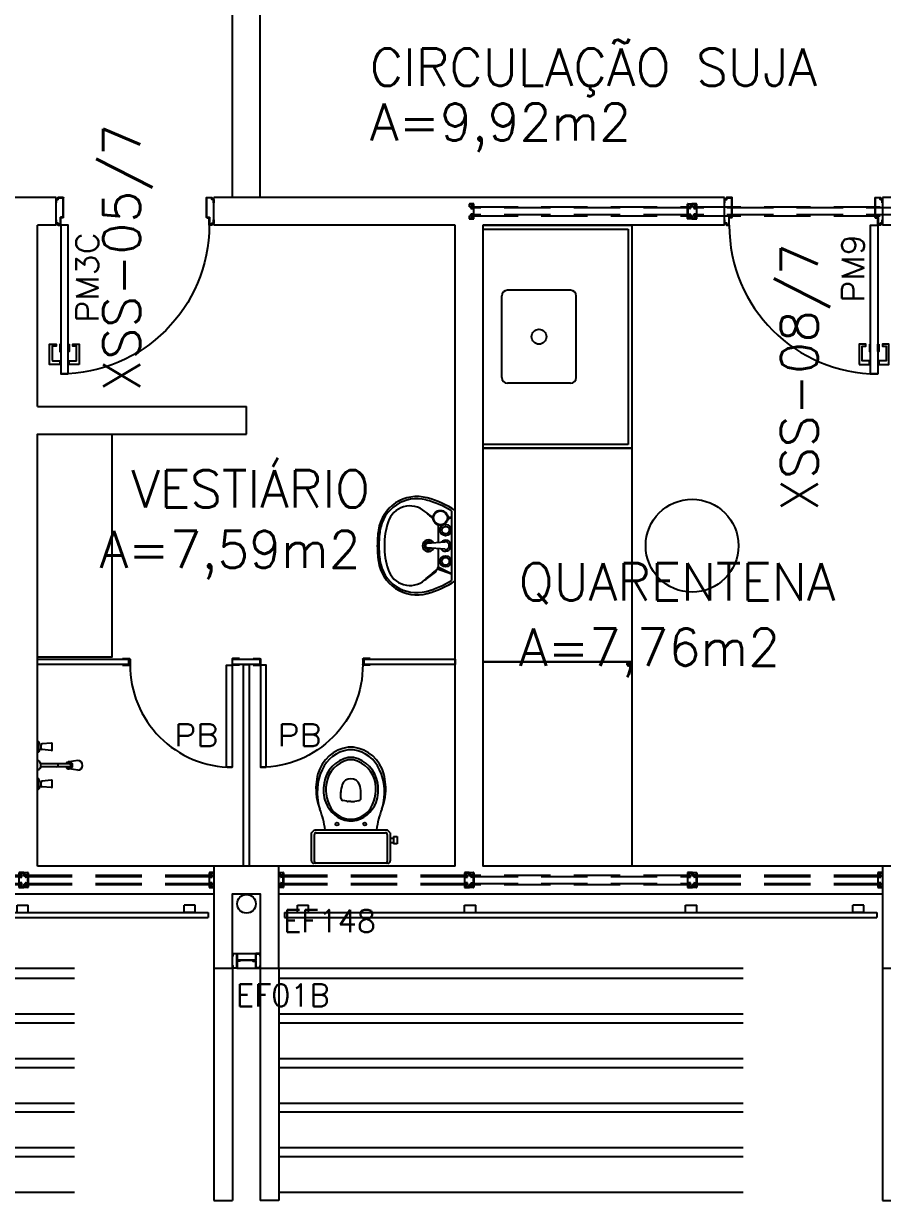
# Model space of a CAD drawing. Header units: millimetres. Extents: x 2046 to 2564, y 885 to 1120.
# Drawn here: x 2186.09 to 2190.71, y 920.45 to 926.79 of the extents above; entities that cross this region are included whole.
import ezdxf

# ---------------------------------------------------------------- set-up
doc = ezdxf.new("R2010")
doc.units = ezdxf.units.MM
doc.header["$LTSCALE"] = 10
doc.linetypes.add('HIDDEN', pattern=[0.375, 0.25, -0.125])
for name, color, linetype in [('AR-ALV', 2, 'Continuous'), ('AR-BANCADAS', 1, 'Continuous'), ('AR-BRISEPROJ', 1, 'HIDDEN'), ('AR-DIVISÓRIAS', 2, 'Continuous'), ('AR-ESQ', 1, 'Continuous'), ('AR-ESQ-C', 1, 'Continuous'), ('AR-ESTC', 3, 'Continuous'), ('AR-LOUÇAS', 1, 'Continuous'), ('AR-PERGOLAPROJ', 1, 'HIDDEN'), ('AR-PORTA', 1, 'Continuous'), ('AR-PROJ', 1, 'HIDDEN'), ('BC- VISTA', 1, 'Continuous'), ('BC-CUBA', 1, 'Continuous'), ('BGR- VISTA', 12, 'Continuous'), ('BR-MONTANTE', 242, 'Continuous'), ('BR-PAINEL', 1, 'Continuous'), ('coz1', 1, 'Continuous'), ('DT-ESQ-CHAPA DOBRADA-C', 1, 'Continuous'), ('DT-ESQ-MARCO-V', 1, 'Continuous'), ('DT-ESQ-PERFIL U-C', 2, 'Continuous'), ('DT-ESQ-PROJ', 1, 'HIDDEN'), ('DT-TXTESQ', 2, 'Continuous'), ('DT-TXTMOD', 1, 'Continuous'), ('DV- VISTA', 2, 'Continuous'), ('DV-TEXTO', 2, 'Continuous'), ('ENDEREÇO', 2, 'Continuous'), ('maçaneta', 1, 'Continuous'), ('mov', 1, 'Continuous'), ('PG-PROJ', 1, 'HIDDEN'), ('PM-PERFIL U-C', 2, 'Continuous'), ('PM-TXT', 2, 'Continuous'), ('pm1', 2, 'Continuous'), ('pm2', 1, 'Continuous'), ('WC1', 1, 'Continuous'), ('WC2', 1, 'Continuous'), ('WC3', 1, 'Continuous'), ('Área', 2, 'Continuous')]:
    doc.layers.add(name, color=color, linetype=linetype)
doc.styles.add('S10', font='simplex.shx', dxfattribs={"height": 0.1})
doc.styles.add('S12', font='simplex.shx', dxfattribs={"width": 1.1, "height": 0.12})
doc.styles.add('UNB-100', font='simplex.shx', dxfattribs={"height": 0.2})
doc.styles.add('UNB1-100', font='simplex.shx', dxfattribs={"height": 0.2})

# ---------------------------------------------------------------- blocks, each defined once
blk = doc.blocks.new('BACI-02P')
at = {"layer": 'WC1'}
for p, q in [((0.015, -0.1999), (0.015, 0.1999)), ((0.0276, 0.2125), (0.1797, 0.2125)), ((0.1797, 0.2125), (0.1959, 0.1963)), ((0.1959, 0.1963), (0.1959, -0.1963)), ((0.64, -0.0139), (0.64, 0.0139)), ((0.1797, -0.2125), (0.0276, -0.2125)), ((0.1797, -0.2125), (0.1959, -0.1963))]:
    blk.add_line(p, q, dxfattribs=at)
for centre, radius, start, end in [((0.0276, 0.1999), 0.0126, 90, 180), ((0.1312, 0.6177), 0.4837, 277.68055, 291.29786), ((0.4176, -0.1176), 0.3054, 85.92121, 111.30754), ((0.3963, -0.2524), 0.4415, 76.89645, 84.40787), ((0.4446, -0.0126), 0.1972, 7.73678, 74.79162), ((0.4446, 0.0126), 0.1972, 285.20838, 352.26322), ((0.1312, -0.6177), 0.4837, 68.70214, 82.31945), ((0.4176, 0.1176), 0.3054, 248.69246, 274.07879), ((0.3963, 0.2524), 0.4415, 275.59213, 283.10355), ((0.0276, -0.1999), 0.0126, 180, 270)]:
    blk.add_arc(centre, radius, start, end, dxfattribs=at)
at = {"layer": 'WC2'}
for p, q in [((0.2432, 0.0115), (0.2432, -0.0115)), ((0.5851, -0.0139), (0.5851, 0.0139))]:
    blk.add_line(p, q, dxfattribs=at)
for centre, radius, start, end in [((0.3995, -0.012), 0.1581, 111.08786, 171.43251), ((0.4113, -0.0526), 0.2002, 79.61968, 110.06193), ((0.4205, -0.0219), 0.1685, 12.28248, 80.81193), ((0.3995, 0.012), 0.1581, 188.56749, 248.91214), ((0.4205, 0.0219), 0.1685, 279.18807, 347.71752), ((0.4113, 0.0526), 0.2002, 249.93807, 280.38031)]:
    blk.add_arc(centre, radius, start, end, dxfattribs=at)
at = {"layer": 'WC3'}
for p, q in [((0.0225, 0.1963), (0.1696, 0.1963)), ((0.1797, 0.1862), (0.1797, -0.1862)), ((0.2523, 0.0115), (0.2523, -0.0115)), ((0.3487, 0), (0.3487, 0.0179)), ((0.3487, 0), (0.3487, -0.0179)), ((0.349, 0.0216), (0.3532, 0.0433)), ((0.3655, 0.0535), (0.4003, 0.0535)), ((0.5722, -0.0139), (0.5722, 0.0139)), ((0.6258, -0.0139), (0.6258, 0.0139)), ((0.349, -0.0216), (0.3532, -0.0433)), ((0.3655, -0.0535), (0.4003, -0.0535)), ((0.1696, -0.1963), (0.0225, -0.1963)), ((0.1193, -0.249), (0.1193, -0.2291)), ((0.1596, -0.2291), (0.1193, -0.2291)), ((0.1596, -0.249), (0.1193, -0.249)), ((0.1276, -0.2125), (0.1276, -0.2291)), ((0.1509, -0.2125), (0.1509, -0.2291)), ((0.1596, -0.2291), (0.1596, -0.249))]:
    blk.add_line(p, q, dxfattribs=at)
for centre in [(0.2264, 0.075), (0.2264, -0.075)]:
    blk.add_circle(centre, 0.00813, dxfattribs=at)
for centre, radius, start, end in [((0.0225, 0.1888), 0.00753, 90, 180), ((0.1696, 0.1862), 0.01, 0, 90), ((0.4113, -0.0526), 0.1877, 79.61968, 127.38986), ((0.3956, -0.1199), 0.3011, 65.92177, 105.32351), ((0.4205, -0.0219), 0.1559, 13.28861, 80.81193), ((0.4446, -0.0126), 0.1831, 8.33481, 66.22732), ((0.3995, -0.012), 0.1491, 133.26567, 170.90883), ((0.3687, 0.0179), 0.0201, 169.20938, 180), ((0.3687, 0.0179), 0.0201, 169.20938, 180), ((0.3655, 0.041), 0.0126, 90, 169.20938), ((0.3985, -0.0611), 0.1146, 69.06318, 90.87906), ((0.4253, 0.0035), 0.0448, 355.54817, 71.54049), ((0.4253, -0.0035), 0.0448, 288.45951, 4.45183), ((0.3995, 0.012), 0.1491, 189.09117, 226.73433), ((0.3687, -0.0179), 0.0201, 180, 190.79062), ((0.3687, -0.0179), 0.0201, 180, 190.79062), ((0.3655, -0.041), 0.0126, 190.79062, 270), ((0.3985, 0.0611), 0.1146, 269.12095, 290.93682), ((0.4205, 0.0219), 0.1559, 279.18807, 346.71139), ((0.4446, 0.0126), 0.1831, 293.77269, 351.66519), ((0.4113, 0.0526), 0.1877, 232.61014, 280.38031), ((0.0225, -0.1888), 0.00753, 180, 270), ((0.1696, -0.1862), 0.01, 270, 0), ((0.3956, 0.1199), 0.3011, 254.67649, 294.07823)]:
    blk.add_arc(centre, radius, start, end, dxfattribs=at)
blk = doc.blocks.new('BCP08')
at = {"layer": 'BC- VISTA'}
blk.add_lwpolyline([(0.8, 0), (0.8, -1.1), (0, -1.1), (0, 0)], close=True, dxfattribs=at)
blk = doc.blocks.new('CHVR-01P')
at = {"layer": 'WC1'}
for p, q in [((-0.0015, 0.129), (-0.0052, 0.1279)), ((-0.08, 0.114), (-0.08, 0.086)), ((-0.074, 0.12), (-0.0254, 0.1155)), ((-0.074, 0.08), (-0.0254, 0.0845)), ((-0.02, 0.1096), (-0.0176, 0.1096)), ((-0.02, 0.0904), (-0.0176, 0.0904)), ((-0.0139, 0.1119), (-0.0077, 0.1257)), ((-0.0139, 0.0881), (-0.0077, 0.0743)), ((-0.0015, 0.071), (-0.0052, 0.0721)), ((-0.2165, 0.0264), (-0.1704, 0.0189)), ((-0.1704, 0.0088), (-0.1537, 0.0088)), ((-0.1537, 0.0088), (-0.0176, 0.0088)), ((-0.0176, 0.0088), (-0.0133, 0.0174)), ((-0.0131, 0.0178), (-0.0132, 0.0176)), ((-0.0126, 0.0182), (-0.0088, 0.0206)), ((-0.0088, 0.0222), (-0.0088, 0.0206)), ((-0.0068, 0.0242), (0, 0.0242)), ((-0.2165, -0.0264), (-0.1704, -0.0189)), ((-0.1704, -0.0088), (-0.1537, -0.0088)), ((-0.1537, -0.0088), (-0.0176, -0.0088)), ((-0.0176, -0.0088), (-0.0133, -0.0174)), ((-0.0131, -0.0178), (-0.0132, -0.0176)), ((-0.0126, -0.0182), (-0.0088, -0.0206)), ((-0.0088, -0.0206), (-0.0088, -0.0222)), ((-0.0068, -0.0242), (0, -0.0242)), ((-0.08, -0.086), (-0.08, -0.114)), ((-0.074, -0.08), (-0.0254, -0.0845)), ((-0.074, -0.12), (-0.0254, -0.1155)), ((-0.02, -0.0904), (-0.0176, -0.0904)), ((-0.02, -0.1096), (-0.0176, -0.1096)), ((-0.0139, -0.0881), (-0.0077, -0.0743)), ((-0.0139, -0.1119), (-0.0077, -0.1257)), ((-0.0015, -0.071), (-0.0052, -0.0721)), ((-0.0015, -0.129), (-0.0052, -0.1279))]:
    blk.add_line(p, q, dxfattribs=at)
for centre, radius, start, end in [((-0.004, 0.1241), 0.004, 107.53034, 155.61273), ((-0.001, 0.1282), 0.001, 0, 122.00538), ((-0.074, 0.114), 0.006, 90, 180), ((-0.074, 0.086), 0.006, 180, 270), ((-0.026, 0.1096), 0.006, 0, 84.40066), ((-0.026, 0.0904), 0.006, 275.59934, 0), ((-0.0176, 0.1136), 0.004, 270, 335.61273), ((-0.0176, 0.0864), 0.004, 24.38727, 90), ((-0.004, 0.0759), 0.004, 204.38727, 252.46966), ((-0.001, 0.0718), 0.001, 237.99462, 0), ((0, 0.07), 0.000002, 180, 270), ((-0.2165, 0), 0.0264, 90, 270), ((-0.1704, 0), 0.0189, 90, 270), ((-0.1704, 0), 0.0088, 90, 270), ((-0.1704, 0), 0.0189, 27.71775, 90), ((-0.0115, 0.0165), 0.002, 122.78059, 153.43495), ((-0.0068, 0.0222), 0.002, 90, 180), ((-0.1704, 0), 0.0189, 270, 332.28225), ((-0.0115, -0.0165), 0.002, 206.56505, 237.21941), ((-0.0068, -0.0222), 0.002, 180, 270), ((-0.074, -0.086), 0.006, 90, 180), ((-0.074, -0.114), 0.006, 180, 270), ((-0.026, -0.0904), 0.006, 0, 84.40066), ((-0.026, -0.1096), 0.006, 275.59934, 0), ((-0.0176, -0.0864), 0.004, 270, 335.61273), ((-0.0176, -0.1136), 0.004, 24.38727, 90), ((-0.004, -0.0759), 0.004, 107.53034, 155.61273), ((-0.004, -0.1241), 0.004, 204.38727, 252.46966), ((-0.001, -0.0718), 0.001, 0, 122.00538), ((-0.001, -0.1282), 0.001, 237.99462, 0), ((0, -0.13), 0.000002, 180, 270)]:
    blk.add_arc(centre, radius, start, end, dxfattribs=at)
at = {"layer": 'WC2'}
for p, q in [((-0.02, 0.1096), (-0.02, 0.0904)), ((-0.0077, 0.1257), (-0.0077, 0.0743)), ((-0.0176, 0.0088), (-0.0176, -0.0088)), ((-0.02, -0.0904), (-0.02, -0.1096)), ((-0.0077, -0.0743), (-0.0077, -0.1257))]:
    blk.add_line(p, q, dxfattribs=at)
for centre, radius, start, end in [((-0.1704, 0), 0.0132, 41.81031, 318.18969), ((-0.1031, 0), 0.0088, 90, 270)]:
    blk.add_arc(centre, radius, start, end, dxfattribs=at)
blk = doc.blocks.new('LVTR-01P')
at = {"layer": 'WC1'}
for centre, radius, start, end in [((0.2424, -0.2861), 0.5176, 146.45009, 164.88853), ((-0.2424, -0.2861), 0.5176, 15.11147, 33.54991), ((-0.0544, -0.2059), 0.2102, 164.88853, 261.87462), ((0.0544, -0.2059), 0.2102, 278.12538, 15.11147), ((0, 0.175), 0.595, 261.87462, 270), ((0, 0.175), 0.595, 270, 278.12538)]:
    blk.add_arc(centre, radius, start, end, dxfattribs=at)
at = {"layer": 'WC2'}
for p, q in [((0.189, 0), (-0.189, 0)), ((-0.1869, -0.02), (0.1869, -0.02)), ((-0.0199, -0.0561), (-0.0119, -0.1511)), ((0.0195, -0.0561), (0.0115, -0.1511)), ((-0.112, -0.0924), (-0.0168, -0.0924)), ((0.0165, -0.0924), (0.1161, -0.0924))]:
    blk.add_line(p, q, dxfattribs=at)
for centre, radius in [((-0.15, -0.08), 0.04), ((-0.084, -0.0525), 0.02), ((0.084, -0.0525), 0.02)]:
    blk.add_circle(centre, radius, dxfattribs=at)
for centre, radius, start, end in [((-0.0002, -0.0527), 0.02, 350.37518, 189.62482), ((4.9199, -4.5336), 6.7189, 138.93408, 139.44029), ((0.1161, -0.105), 0.0126, 41.32768, 90), ((-4.9199, -4.5336), 6.7189, 40.55971, 41.32768), ((-0.0909, -0.2449), 0.1233, 139.44029, 252.413), ((-0.0002, -0.1501), 0.0118, 184.81241, 355.18759), ((0.0909, -0.2449), 0.1233, 287.587, 40.55971), ((0, 0.042), 0.4242, 252.413, 270), ((0, 0.042), 0.4242, 270, 287.587)]:
    blk.add_arc(centre, radius, start, end, dxfattribs=at)
at = {"layer": 'WC3'}
for p, q in [((-0.152, -0.02), (-0.152, -0.0401)), ((-0.148, -0.02), (-0.148, -0.0401)), ((-0.148, -0.0276), (-0.1415, -0.0409)), ((-0.148, -0.0335), (-0.1456, -0.0402)), ((0.1518, -0.02), (0.1161, -0.0924)), ((0.1528, -0.02), (0.1256, -0.0967))]:
    blk.add_line(p, q, dxfattribs=at)
for centre, radius in [((-0.15, -0.08), 0.037), ((-0.084, -0.0525), 0.03), ((0.084, -0.0525), 0.03)]:
    blk.add_circle(centre, radius, dxfattribs=at)
for centre, radius, start, end in [((0.2424, -0.2861), 0.505, 148.20722, 165.28172), ((0, -0.0525), 0.03, 308.80431, 231.19569), ((-0.2424, -0.2861), 0.505, 14.71828, 31.79278), ((5.2813, -4.0721), 6.7189, 143.96959, 144.44029), ((0, -0.1449), 0.0315, 117.94879, 62.76724), ((0.1319, -0.1152), 0.0137, 36.16525, 98.27106), ((-5.2813, -4.0721), 6.7189, 35.55971, 36.16525), ((-0.0531, -0.2084), 0.1995, 165.28172, 262.11494), ((0, -0.1449), 0.021, 130.92554, 50.29094), ((0.0531, -0.2084), 0.1995, 277.88506, 14.71828), ((0, 0.175), 0.5866, 262.11494, 270), ((0, 0.175), 0.5866, 270, 277.88506)]:
    blk.add_arc(centre, radius, start, end, dxfattribs=at)
blk = doc.blocks.new('CUBAbnc-01P')
at = {"layer": 'coz1'}
for p, q in [((-0.22, -0.1005), (0.22, -0.1005)), ((-0.25, -0.4705), (-0.25, -0.1305)), ((0.25, -0.4705), (0.25, -0.1305)), ((-0.22, -0.5005), (0.22, -0.5005))]:
    blk.add_line(p, q, dxfattribs=at)
blk.add_circle((0, -0.3005), 0.04, dxfattribs=at)
for centre, start, end in [((-0.22, -0.1305), 90, 180), ((0.22, -0.1305), 0, 90), ((-0.22, -0.4705), 180, 270), ((0.22, -0.4705), 270, 0)]:
    blk.add_arc(centre, 0.03, start, end, dxfattribs=at)
blk = doc.blocks.new('BCP01')
at = {"layer": 'BC- VISTA'}
for p, q in [((0, -0.02), (0.78, -0.02)), ((0.78, -0.02), (0.78, -1.18)), ((0.78, -1.18), (0, -1.18))]:
    blk.add_line(p, q, dxfattribs=at)
blk.add_lwpolyline([(0.8, 0), (0.8, -1.2), (0, -1.2), (0, 0)], close=True, dxfattribs=at)
at = {"layer": 'BC-CUBA', "rotation": 90}
blk.add_blockref('CUBAbnc-01P', (0, -0.6), dxfattribs=at)
blk = doc.blocks.new('BGR18')
at = {"layer": 'BGR- VISTA'}
blk.add_lwpolyline([(0, 0.875), (0, -0.325), (-0.4, -0.325), (-0.4, 0.875)], close=True, dxfattribs=at)
blk = doc.blocks.new('pb55-gr-01p')
at = {"layer": 'mov'}
blk.add_arc((0.0015, 0.0172), 0.55, 359.7335, 90, dxfattribs=at)
at = {"layer": 'pm1'}
blk.add_lwpolyline([(0.0315, 0.5673), (0.0315, 0.0172), (0.0015, 0.0172), (0.0015, 0.5673)], close=True, dxfattribs=at)
at = {"layer": 'pm2'}
for p, q in [((-0.0385, 0.0172), (-0.0008, 0.0172)), ((-0.0385, 0.0158), (-0.0385, 0.0172)), ((-0.0008, 0.0158), (-0.0385, 0.0158)), ((0, 0.015), (0, -0.015)), ((0.0015, -0.0152), (0.0015, 0.015)), ((0.5515, -0.0152), (0.5515, 0.015)), ((0.553, 0.015), (0.553, -0.015)), ((0.5915, 0.0172), (0.5537, 0.0172)), ((0.5537, 0.0158), (0.5915, 0.0158)), ((0.5915, 0.0158), (0.5915, 0.0172)), ((-0.001, -0.016), (-0.0385, -0.016)), ((-0.0385, -0.0175), (-0.0385, -0.016)), ((-0.0385, -0.0175), (-0.0008, -0.0175)), ((0.5915, -0.0175), (0.5537, -0.0175)), ((0.554, -0.016), (0.5915, -0.016)), ((0.5915, -0.0175), (0.5915, -0.016))]:
    blk.add_line(p, q, dxfattribs=at)
for centre, radius, start, end in [((-0.0008, 0.015), 0.00225, 0, 90), ((-0.0008, 0.015), 0.00075, 0, 90), ((0.5537, 0.015), 0.00225, 90, 180), ((0.5537, 0.015), 0.00075, 90, 180), ((-0.001, -0.015), 0.001, 270, 0), ((-0.0008, -0.0152), 0.00225, 270, 0), ((0.5537, -0.0152), 0.00225, 180, 270), ((0.554, -0.015), 0.001, 180, 270)]:
    blk.add_arc(centre, radius, start, end, dxfattribs=at)
at = {"layer": 'PM-TXT', "style": 'S12', "width": 1.1}
blk.add_attdef('PM', (0.0929, 0.3347), '', height=0.12, dxfattribs=at)
at = {"layer": 'PM-TXT', "style": 'S12', "width": 1.1, "flags": 1}
for tag, p in [('LARGURA', (0.0929, 0.1347)), ('GRANITO', (0.0929, -0.0653)), ('VISOR', (0.0929, -0.2653)), ('FERRAGEM', (0.0929, -0.4653))]:
    blk.add_attdef(tag, p, '', height=0.12, dxfattribs=at)
blk = doc.blocks.new('DV2')
at = {"layer": 'DV- VISTA'}
blk.add_lwpolyline([(0.03, 0), (0.03, -0.49), (0, -0.49), (0, 0)], close=True, dxfattribs=at)
at = {"layer": 'DV-TEXTO', "style": 'S12'}
for tag, p, flags in [('ACABAMENTO', (0.5766, -0.4766), 3), ('CANTONEIRA', (0.7766, -0.4766), 3), ('DIVISÓRIA', (0.1766, -0.4766), 2), ('TAMANHO', (0.3766, -0.4766), 3)]:
    blk.add_attdef(tag, p, '', height=0.12, rotation=90, dxfattribs=dict(at, flags=flags))
blk = doc.blocks.new('DV3')
at = {"layer": 'DV- VISTA'}
blk.add_lwpolyline([(0.03, 0), (0.03, -0.15), (0, -0.15), (0, 0)], close=True, dxfattribs=at)
at = {"layer": 'DV-TEXTO', "style": 'S12'}
for tag, p, flags in [('ACABAMENTO', (0.3798, -0.2006), 3), ('CANTONEIRA', (0.5798, -0.2006), 3), ('DIVISÓRIA', (-0.0202, -0.2006), 2), ('TAMANHO', (0.1798, -0.2006), 3)]:
    blk.add_attdef(tag, p, '', height=0.12, rotation=90, dxfattribs=dict(at, flags=flags))
blk = doc.blocks.new('DV5')
at = {"layer": 'DV- VISTA'}
blk.add_lwpolyline([(0.03, 0), (0.03, -1.085), (0, -1.085), (0, 0)], close=True, dxfattribs=at)
at = {"layer": 'DV-TEXTO', "style": 'S12'}
for tag, p, flags in [('ACABAMENTO', (0.3815, -0.3886), 3), ('CANTONEIRA', (0.5815, -0.3886), 3), ('DIVISÓRIA', (-0.0185, -0.3886), 2), ('TAMANHO', (0.1815, -0.3886), 3)]:
    blk.add_attdef(tag, p, '', height=0.12, rotation=90, dxfattribs=dict(at, flags=flags))
blk = doc.blocks.new('BCP10')
at = {"layer": 'BC- VISTA'}
blk.add_lwpolyline([(0.8, 0), (0.8, -1.15), (0, -1.15), (0, 0)], close=True, dxfattribs=at)
blk = doc.blocks.new('PG-MODULO3-PJ-B')
at = {"layer": 'PG-PROJ'}
for p, q in [((0, 0), (0, -1.25)), ((3.45, 0), (3.45, -1.25)), ((0.1, 0), (3.35, 0)), ((0.1, 0), (0.1, -1.25)), ((0.1, -0.0535), (3.35, -0.0535)), ((3.35, 0), (3.35, -1.25)), ((0.1, -0.2457), (3.35, -0.2457)), ((0.1, -0.2935), (3.35, -0.2935)), ((0.1, -0.4857), (3.35, -0.4857)), ((0.1, -0.5335), (3.35, -0.5335)), ((0.1, -0.7257), (3.35, -0.7257)), ((0.1, -0.7735), (3.35, -0.7735)), ((0.1, -0.9657), (3.35, -0.9657)), ((0.1, -1.0135), (3.35, -1.0135)), ((0.1, -1.25), (0, -1.25)), ((0.1, -1.2057), (3.35, -1.2057)), ((3.35, -1.25), (3.45, -1.25))]:
    blk.add_line(p, q, dxfattribs=at)
blk = doc.blocks.new('BR-MODULO3')
at = {"layer": 'BR-MONTANTE'}
for p, q in [((0.1, -0.1), (0.1, -0.06)), ((0.1, -0.06), (0.16, -0.06)), ((0.16, -0.1), (0.16, -0.06)), ((1, -0.06), (1.06, -0.06)), ((1, -0.1), (1, -0.06)), ((1.06, -0.1), (1.06, -0.06)), ((2.19, -0.06), (2.25, -0.06)), ((2.19, -0.1), (2.19, -0.06)), ((2.25, -0.1), (2.25, -0.06)), ((3.15, -0.06), (3.09, -0.06)), ((3.09, -0.1), (3.09, -0.06)), ((3.15, -0.1), (3.15, -0.06)), ((0.1, -0.1), (0.16, -0.1)), ((1, -0.1), (1.06, -0.1)), ((2.19, -0.1), (2.25, -0.1)), ((3.15, -0.1), (3.09, -0.1))]:
    blk.add_line(p, q, dxfattribs=at)
at = {"layer": 'BR-PAINEL'}
for p, q in [((0.03, -0.1), (3.22, -0.1)), ((0.03, -0.1), (0.03, -0.1266)), ((0.03, -0.1266), (3.22, -0.1266)), ((3.22, -0.1), (3.22, -0.1266))]:
    blk.add_line(p, q, dxfattribs=at)
blk = doc.blocks.new('EF01B-P')
at = {"layer": 'DT-ESQ-CHAPA DOBRADA-C', "ltscale": 0.1}
blk.add_line((0.1235, 0.043), (0.0265, 0.043), dxfattribs=at)
blk.add_line((0.1235, 0.043), (0.0265, 0.043), dxfattribs=at)
blk.add_lwpolyline([(0.0265, 0.0445), (0.1235, 0.0445, -1), (0.1235, 0.0415), (0.0265, 0.0415, -1)], format="xyb", close=True, dxfattribs=at)
at = {"layer": 'DT-ESQ-MARCO-V', "ltscale": 0.1}
for p, q in [((0.0235, 0.08), (0.1265, 0.08)), ((0.0235, 0), (0.1265, 0))]:
    blk.add_line(p, q, dxfattribs=at)
at = {"layer": 'DT-ESQ-PERFIL U-C', "ltscale": 0.1}
for points in [[(0.025, 0.0634), (0.025, 0.0415), (0.0385, 0.0415, -1), (0.0385, 0.0385), (0.025, 0.0385), (0.025, 0.0015, -0.414214), (0.0235, 0), (0.0015, 0, -0.414214), (0, 0.0015), (0, 0.015), (0.0015, 0.015), (0.0015, 0.0015), (0.0235, 0.0015), (0.0235, 0.0385, -0.414214), (0.025, 0.04, -0.414214), (0.0235, 0.0415), (0.0235, 0.0634), (0.0235, 0.0785), (0.0015, 0.0785), (0.0015, 0.065), (0, 0.065), (0, 0.0785, -0.414214), (0.0015, 0.08), (0.0235, 0.08, -0.414214), (0.025, 0.0785)], [(0.125, 0.0634), (0.125, 0.0415), (0.1115, 0.0415, 1), (0.1115, 0.0385), (0.125, 0.0385), (0.125, 0.0015, 0.414214), (0.1265, 0), (0.1485, 0, 0.414214), (0.15, 0.0015), (0.15, 0.015), (0.1485, 0.015), (0.1485, 0.0015), (0.1265, 0.0015), (0.1265, 0.0385, 0.414214), (0.125, 0.04, 0.414214), (0.1265, 0.0415), (0.1265, 0.0634), (0.1265, 0.0785), (0.1485, 0.0785), (0.1485, 0.065), (0.15, 0.065), (0.15, 0.0785, 0.414214), (0.1485, 0.08), (0.1265, 0.08, 0.414214), (0.125, 0.0785)]]:
    blk.add_lwpolyline(points, format="xyb", close=True, dxfattribs=at)
for points in [[(0.025, 0.04), (0.0385, 0.04)], [(0.1115, 0.04), (0.125, 0.04)]]:
    blk.add_lwpolyline(points, dxfattribs=at)
at = {"layer": 'DT-TXTESQ', "ltscale": 0.1, "style": 'S12'}
blk.add_text('EF01B', height=0.12, dxfattribs=at).set_placement((0.0192, -0.205))
at = {"layer": 'DT-TXTMOD', "ltscale": 0.1, "style": 'S10', "flags": 3}
blk.add_attdef('EF01B', (0.0207, -0.14), '', height=0.1, dxfattribs=at)
blk = doc.blocks.new('EF149-P')
at = {"layer": 'DT-ESQ-PROJ', "ltscale": 0.1}
for points in [[(3.5875, 0.059), (3.5875, 0.065), (2.4125, 0.065), (2.4125, 0.059)], [(4.7875, 0.059), (4.7875, 0.065), (3.6125, 0.065), (3.6125, 0.059)], [(3.5875, 0.021), (3.5875, 0.015), (2.4125, 0.015), (2.4125, 0.021)], [(4.7875, 0.021), (4.7875, 0.015), (3.6125, 0.015), (3.6125, 0.021)]]:
    blk.add_lwpolyline(points, close=True, dxfattribs=at)
for points in [[(3.575, 0.0115), (3.575, 0.0015, 0.414214), (3.5765, 0), (3.5985, 0, 0.414214), (3.6, 0.0015), (3.6, 0.015), (3.5985, 0.015), (3.5985, 0.002, -0.414214), (3.598, 0.0015), (3.577, 0.0015, -0.414214), (3.5765, 0.002), (3.5765, 0.0115), (3.5895, 0.0115, 0.414214), (3.591, 0.013), (3.591, 0.023, 0.414214), (3.5895, 0.0245), (3.5765, 0.0245), (3.5765, 0.0555), (3.5895, 0.0555, 0.414214), (3.591, 0.057), (3.591, 0.067, 0.414214), (3.5895, 0.0685), (3.5765, 0.0685), (3.5765, 0.078, -0.414214), (3.577, 0.0785), (3.598, 0.0785, -0.414214), (3.5985, 0.078), (3.5985, 0.065), (3.6, 0.065), (3.6, 0.0785, 0.414214), (3.5985, 0.08), (3.5765, 0.08, 0.414214), (3.575, 0.0785), (3.575, 0.0685, 0.414214), (3.5765, 0.067), (3.5895, 0.067), (3.5895, 0.057), (3.5765, 0.057), (3.5765, 0.057, 0.414214), (3.575, 0.0555), (3.575, 0.0245, 0.414214), (3.5765, 0.023), (3.5765, 0.023), (3.5895, 0.023), (3.5895, 0.013), (3.5765, 0.013, 0.414214)], [(3.625, 0.0115), (3.625, 0.0015, -0.414214), (3.6235, 0), (3.6015, 0, -0.414214), (3.6, 0.0015), (3.6, 0.015), (3.6015, 0.015), (3.6015, 0.002, 0.414214), (3.602, 0.0015), (3.623, 0.0015, 0.414214), (3.6235, 0.002), (3.6235, 0.0115), (3.6105, 0.0115, -0.414214), (3.609, 0.013), (3.609, 0.023, -0.414214), (3.6105, 0.0245), (3.6235, 0.0245), (3.6235, 0.0555), (3.6105, 0.0555, -0.414214), (3.609, 0.057), (3.609, 0.067, -0.414214), (3.6105, 0.0685), (3.6235, 0.0685), (3.6235, 0.078, 0.414214), (3.623, 0.0785), (3.602, 0.0785, 0.414214), (3.6015, 0.078), (3.6015, 0.065), (3.6, 0.065), (3.6, 0.0785, -0.414214), (3.6015, 0.08), (3.6235, 0.08, -0.414214), (3.625, 0.0785), (3.625, 0.0685, -0.414214), (3.6235, 0.067), (3.6105, 0.067), (3.6105, 0.057), (3.6235, 0.057), (3.6235, 0.057, -0.414214), (3.625, 0.0555), (3.625, 0.0245, -0.414214), (3.6235, 0.023), (3.6235, 0.023), (3.6105, 0.023), (3.6105, 0.013), (3.6235, 0.013, -0.414214)], [(4.775, 0.0115), (4.775, 0.0015, 0.414214), (4.7765, 0), (4.7985, 0, 0.414214), (4.8, 0.0015), (4.8, 0.015), (4.7985, 0.015), (4.7985, 0.002, -0.414214), (4.798, 0.0015), (4.777, 0.0015, -0.414214), (4.7765, 0.002), (4.7765, 0.0115), (4.7895, 0.0115, 0.414214), (4.791, 0.013), (4.791, 0.023, 0.414214), (4.7895, 0.0245), (4.7765, 0.0245), (4.7765, 0.0555), (4.7895, 0.0555, 0.414214), (4.791, 0.057), (4.791, 0.067, 0.414214), (4.7895, 0.0685), (4.7765, 0.0685), (4.7765, 0.078, -0.414214), (4.777, 0.0785), (4.798, 0.0785, -0.414214), (4.7985, 0.078), (4.7985, 0.065), (4.8, 0.065), (4.8, 0.0785, 0.414214), (4.7985, 0.08), (4.7765, 0.08, 0.414214), (4.775, 0.0785), (4.775, 0.0685, 0.414214), (4.7765, 0.067), (4.7895, 0.067), (4.7895, 0.057), (4.7765, 0.057), (4.7765, 0.057, 0.414214), (4.775, 0.0555), (4.775, 0.0245, 0.414214), (4.7765, 0.023), (4.7765, 0.023), (4.7895, 0.023), (4.7895, 0.013), (4.7765, 0.013, 0.414214)]]:
    blk.add_lwpolyline(points, format="xyb", close=True, dxfattribs=at)
at = {"layer": 'DT-TXTMOD', "ltscale": 0.1, "style": 'S10', "flags": 3}
for tag, p in [('M27', (0.0235, -0.14)), ('M28', (0.427, -0.14)), ('M29', (0.8306, -0.14)), ('M30', (1.2341, -0.14)), ('M31', (1.6376, -0.14)), ('M32', (2.0412, -0.14)), ('M33', (2.4447, -0.14)), ('M34', (2.8482, -0.14))]:
    blk.add_attdef(tag, p, '', height=0.1, dxfattribs=at)
blk = doc.blocks.new('EF148-P')
at = {"layer": 'DT-ESQ-PROJ', "ltscale": 0.1}
for points in [[(0.05, 0.01), (0.05, 0, -0.414214), (0.0485, -0.0015), (0.0265, -0.0015, -0.414214), (0.025, 0), (0.025, 0.0135), (0.0265, 0.0135), (0.0265, 0.0005, 0.414214), (0.027, 0), (0.048, 0, 0.414214), (0.0485, 0.0005), (0.0485, 0.01), (0.0355, 0.01, -0.414214), (0.034, 0.0115), (0.034, 0.0215, -0.414214), (0.0355, 0.023), (0.0485, 0.023), (0.0485, 0.054), (0.0355, 0.054, -0.414214), (0.034, 0.0555), (0.034, 0.0655, -0.414214), (0.0355, 0.067), (0.0485, 0.067), (0.0485, 0.0765, 0.414214), (0.048, 0.077), (0.027, 0.077, 0.414214), (0.0265, 0.0765), (0.0265, 0.0635), (0.025, 0.0635), (0.025, 0.077, -0.414214), (0.0265, 0.0785), (0.0485, 0.0785, -0.414214), (0.05, 0.077), (0.05, 0.067, -0.414214), (0.0485, 0.0655), (0.0355, 0.0655), (0.0355, 0.0555), (0.0485, 0.0555), (0.0485, 0.0555, -0.414214), (0.05, 0.054), (0.05, 0.023, -0.414214), (0.0485, 0.0215), (0.0485, 0.0215), (0.0355, 0.0215), (0.0355, 0.0115), (0.0485, 0.0115, -0.414214)], [(1.025, 0.01), (1.025, 0, 0.414214), (1.0265, -0.0015), (1.0485, -0.0015, 0.414214), (1.05, 0), (1.05, 0.0135), (1.0485, 0.0135), (1.0485, 0.0005, -0.414214), (1.048, 0), (1.027, 0, -0.414214), (1.0265, 0.0005), (1.0265, 0.01), (1.0395, 0.01, 0.414214), (1.041, 0.0115), (1.041, 0.0215, 0.414214), (1.0395, 0.023), (1.0265, 0.023), (1.0265, 0.054), (1.0395, 0.054, 0.414214), (1.041, 0.0555), (1.041, 0.0655, 0.414214), (1.0395, 0.067), (1.0265, 0.067), (1.0265, 0.0765, -0.414214), (1.027, 0.077), (1.048, 0.077, -0.414214), (1.0485, 0.0765), (1.0485, 0.0635), (1.05, 0.0635), (1.05, 0.077, 0.414214), (1.0485, 0.0785), (1.0265, 0.0785, 0.414214), (1.025, 0.077), (1.025, 0.067, 0.414214), (1.0265, 0.0655), (1.0395, 0.0655), (1.0395, 0.0555), (1.0265, 0.0555), (1.0265, 0.0555, 0.414214), (1.025, 0.054), (1.025, 0.023, 0.414214), (1.0265, 0.0215), (1.0265, 0.0215), (1.0395, 0.0215), (1.0395, 0.0115), (1.0265, 0.0115, 0.414214)], [(1.075, 0.01), (1.075, 0, -0.414214), (1.0735, -0.0015), (1.0515, -0.0015, -0.414214), (1.05, 0), (1.05, 0.0135), (1.0515, 0.0135), (1.0515, 0.0005, 0.414214), (1.052, 0), (1.073, 0, 0.414214), (1.0735, 0.0005), (1.0735, 0.01), (1.0605, 0.01, -0.414214), (1.059, 0.0115), (1.059, 0.0215, -0.414214), (1.0605, 0.023), (1.0735, 0.023), (1.0735, 0.054), (1.0605, 0.054, -0.414214), (1.059, 0.0555), (1.059, 0.0655, -0.414214), (1.0605, 0.067), (1.0735, 0.067), (1.0735, 0.0765, 0.414214), (1.073, 0.077), (1.052, 0.077, 0.414214), (1.0515, 0.0765), (1.0515, 0.0635), (1.05, 0.0635), (1.05, 0.077, -0.414214), (1.0515, 0.0785), (1.0735, 0.0785, -0.414214), (1.075, 0.077), (1.075, 0.067, -0.414214), (1.0735, 0.0655), (1.0605, 0.0655), (1.0605, 0.0555), (1.0735, 0.0555), (1.0735, 0.0555, -0.414214), (1.075, 0.054), (1.075, 0.023, -0.414214), (1.0735, 0.0215), (1.0735, 0.0215), (1.0605, 0.0215), (1.0605, 0.0115), (1.0735, 0.0115, -0.414214)], [(2.225, 0.01), (2.225, 0, 0.414214), (2.2265, -0.0015), (2.2485, -0.0015, 0.414214), (2.25, 0), (2.25, 0.0135), (2.2485, 0.0135), (2.2485, 0.0005, -0.414214), (2.248, 0), (2.227, 0, -0.414214), (2.2265, 0.0005), (2.2265, 0.01), (2.2395, 0.01, 0.414214), (2.241, 0.0115), (2.241, 0.0215, 0.414214), (2.2395, 0.023), (2.2265, 0.023), (2.2265, 0.054), (2.2395, 0.054, 0.414214), (2.241, 0.0555), (2.241, 0.0655, 0.414214), (2.2395, 0.067), (2.2265, 0.067), (2.2265, 0.0765, -0.414214), (2.227, 0.077), (2.248, 0.077, -0.414214), (2.2485, 0.0765), (2.2485, 0.0635), (2.25, 0.0635), (2.25, 0.077, 0.414214), (2.2485, 0.0785), (2.2265, 0.0785, 0.414214), (2.225, 0.077), (2.225, 0.067, 0.414214), (2.2265, 0.0655), (2.2395, 0.0655), (2.2395, 0.0555), (2.2265, 0.0555), (2.2265, 0.0555, 0.414214), (2.225, 0.054), (2.225, 0.023, 0.414214), (2.2265, 0.0215), (2.2265, 0.0215), (2.2395, 0.0215), (2.2395, 0.0115), (2.2265, 0.0115, 0.414214)], [(2.275, 0.01), (2.275, 0, -0.414214), (2.2735, -0.0015), (2.2515, -0.0015, -0.414214), (2.25, 0), (2.25, 0.0135), (2.2515, 0.0135), (2.2515, 0.0005, 0.414214), (2.252, 0), (2.273, 0, 0.414214), (2.2735, 0.0005), (2.2735, 0.01), (2.2605, 0.01, -0.414214), (2.259, 0.0115), (2.259, 0.0215, -0.414214), (2.2605, 0.023), (2.2735, 0.023), (2.2735, 0.054), (2.2605, 0.054, -0.414214), (2.259, 0.0555), (2.259, 0.0655, -0.414214), (2.2605, 0.067), (2.2735, 0.067), (2.2735, 0.0765, 0.414214), (2.273, 0.077), (2.252, 0.077, 0.414214), (2.2515, 0.0765), (2.2515, 0.0635), (2.25, 0.0635), (2.25, 0.077, -0.414214), (2.2515, 0.0785), (2.2735, 0.0785, -0.414214), (2.275, 0.077), (2.275, 0.067, -0.414214), (2.2735, 0.0655), (2.2605, 0.0655), (2.2605, 0.0555), (2.2735, 0.0555), (2.2735, 0.0555, -0.414214), (2.275, 0.054), (2.275, 0.023, -0.414214), (2.2735, 0.0215), (2.2735, 0.0215), (2.2605, 0.0215), (2.2605, 0.0115), (2.2735, 0.0115, -0.414214)], [(3.25, 0.01), (3.25, 0, 0.414214), (3.2515, -0.0015), (3.2735, -0.0015, 0.414214), (3.275, 0), (3.275, 0.0135), (3.2735, 0.0135), (3.2735, 0.0005, -0.414214), (3.273, 0), (3.252, 0, -0.414214), (3.2515, 0.0005), (3.2515, 0.01), (3.2645, 0.01, 0.414214), (3.266, 0.0115), (3.266, 0.0215, 0.414214), (3.2645, 0.023), (3.2515, 0.023), (3.2515, 0.054), (3.2645, 0.054, 0.414214), (3.266, 0.0555), (3.266, 0.0655, 0.414214), (3.2645, 0.067), (3.2515, 0.067), (3.2515, 0.0765, -0.414214), (3.252, 0.077), (3.273, 0.077, -0.414214), (3.2735, 0.0765), (3.2735, 0.0635), (3.275, 0.0635), (3.275, 0.077, 0.414214), (3.2735, 0.0785), (3.2515, 0.0785, 0.414214), (3.25, 0.077), (3.25, 0.067, 0.414214), (3.2515, 0.0655), (3.2645, 0.0655), (3.2645, 0.0555), (3.2515, 0.0555), (3.2515, 0.0555, 0.414214), (3.25, 0.054), (3.25, 0.023, 0.414214), (3.2515, 0.0215), (3.2515, 0.0215), (3.2645, 0.0215), (3.2645, 0.0115), (3.2515, 0.0115, 0.414214)]]:
    blk.add_lwpolyline(points, format="xyb", close=True, dxfattribs=at)
for points in [[(1.0375, 0.0575), (1.0375, 0.0635), (0.0375, 0.0635), (0.0375, 0.0575)], [(2.2375, 0.0575), (2.2375, 0.0635), (1.0625, 0.0635), (1.0625, 0.0575)], [(3.2625, 0.0575), (3.2625, 0.0635), (2.2625, 0.0635), (2.2625, 0.0575)], [(1.0375, 0.0195), (1.0375, 0.0135), (0.0375, 0.0135), (0.0375, 0.0195)], [(2.2375, 0.0195), (2.2375, 0.0135), (1.0625, 0.0135), (1.0625, 0.0195)], [(3.2625, 0.0195), (3.2625, 0.0135), (2.2625, 0.0135), (2.2625, 0.0195)]]:
    blk.add_lwpolyline(points, close=True, dxfattribs=at)
at = {"layer": 'DT-TXTESQ', "ltscale": 0.1, "style": 'S12'}
blk.add_text('EF148', height=0.12, dxfattribs=at).set_placement((0.0485, -0.2415))
at = {"layer": 'DT-TXTMOD', "ltscale": 0.1, "style": 'S10', "flags": 3}
for tag, p in [('M27', (0.0485, -0.1415)), ('M28', (0.452, -0.1415)), ('M29', (0.8556, -0.1415)), ('M30', (1.2591, -0.1415)), ('M31', (1.6626, -0.1415)), ('M32', (2.0662, -0.1415)), ('M33', (2.4697, -0.1415)), ('M34', (2.8732, -0.1415))]:
    blk.add_attdef(tag, p, '', height=0.1, dxfattribs=at)
blk = doc.blocks.new('PM9')
at = {"layer": 'maçaneta'}
for points in [[(0.02, 0.9), (-0.035, 0.9), (-0.035, 0.79), (0, 0.79), (0, 0.8), (-0.02, 0.8), (-0.02, 0.8785, -0.414214), (-0.0185, 0.88), (0.02, 0.88)], [(0.125, 0.9), (0.07, 0.9), (0.07, 0.88), (0.1085, 0.88, -0.414214), (0.11, 0.8785), (0.11, 0.8), (0.09, 0.8), (0.09, 0.79), (0.125, 0.79)]]:
    blk.add_lwpolyline(points, format="xyb", close=True, dxfattribs=at)
for points in [[(0.02, 0.79), (0.02, 0.83), (0.025, 0.83), (0.025, 0.79)], [(0.07, 0.79), (0.07, 0.83), (0.065, 0.83), (0.065, 0.79)]]:
    blk.add_lwpolyline(points, close=True, dxfattribs=at)
at = {"layer": 'mov'}
blk.add_arc((0.025, 0.15), 0.8, 0, 90, dxfattribs=at)
at = {"layer": 'PM-PERFIL U-C'}
for p, q in [((0, 0.12), (0, 0.1385)), ((0.0015, 0.14), (0.01, 0.14)), ((0.002, 0.138), (0.002, 0.12)), ((0.0105, 0.138), (0.002, 0.138)), ((0.01, 0.14), (0.01, 0.1485)), ((0.0115, 0.15), (0.0235, 0.15)), ((0.012, 0.148), (0.012, 0.1395)), ((0.023, 0.148), (0.012, 0.148)), ((0.023, 0.1085), (0.023, 0.148)), ((0.025, 0.1485), (0.025, 0.109)), ((0.825, 0.1485), (0.825, 0.109)), ((0.8385, 0.15), (0.8265, 0.15)), ((0.827, 0.148), (0.838, 0.148)), ((0.827, 0.1085), (0.827, 0.148)), ((0.838, 0.148), (0.838, 0.1395)), ((0.8395, 0.138), (0.848, 0.138)), ((0.84, 0.14), (0.84, 0.1485)), ((0.8485, 0.14), (0.84, 0.14)), ((0.848, 0.138), (0.848, 0.12)), ((0.85, 0.12), (0.85, 0.1385)), ((0.002, 0.12), (0, 0.12)), ((0.038, 0.107), (0.0245, 0.107)), ((0.0385, 0.109), (0.025, 0.109)), ((0.038, 0.107), (0.038, 0.002)), ((0.04, 0.1075), (0.04, 0.002)), ((0.81, 0.1075), (0.81, 0.0015)), ((0.8115, 0.109), (0.825, 0.109)), ((0.812, 0.107), (0.8255, 0.107)), ((0.812, 0.107), (0.812, 0.002)), ((0.848, 0.12), (0.85, 0.12)), ((0, 0.03), (0.002, 0.03)), ((0, 0.0115), (0, 0.03)), ((0.01, 0.01), (0.0015, 0.01)), ((0.002, 0.03), (0.002, 0.012)), ((0.002, 0.012), (0.0105, 0.012)), ((0.01, 0.0015), (0.01, 0.01)), ((0.0385, 0), (0.0115, 0)), ((0.012, 0.0105), (0.012, 0.002)), ((0.012, 0.002), (0.038, 0.002)), ((0.8115, 0), (0.8385, 0)), ((0.838, 0.002), (0.812, 0.002)), ((0.838, 0.0105), (0.838, 0.002)), ((0.848, 0.012), (0.8395, 0.012)), ((0.84, 0.0015), (0.84, 0.01)), ((0.84, 0.01), (0.8485, 0.01)), ((0.85, 0.03), (0.848, 0.03)), ((0.848, 0.03), (0.848, 0.012)), ((0.85, 0.0115), (0.85, 0.03))]:
    blk.add_line(p, q, dxfattribs=at)
for centre, start, end in [((0.0015, 0.1385), 90, 180), ((0.0115, 0.1485), 90, 180), ((0.0105, 0.1395), 270, 0), ((0.0235, 0.1485), 360, 90), ((0.8265, 0.1485), 90, 180), ((0.8395, 0.1395), 180, 270), ((0.8385, 0.1485), 0, 90), ((0.8485, 0.1385), 0, 90), ((0.0245, 0.1085), 180, 270), ((0.0385, 0.1075), 0, 90), ((0.8115, 0.1075), 90, 180), ((0.8255, 0.1085), 270, 0), ((0.0015, 0.0115), 180, 270), ((0.0115, 0.0015), 180, 270), ((0.0105, 0.0105), 0, 90), ((0.0385, 0.0015), 269.93864, 0), ((0.8115, 0.0015), 180, 270.06136), ((0.8395, 0.0105), 90, 180), ((0.8385, 0.0015), 270, 0), ((0.8485, 0.0115), 270, 0)]:
    blk.add_arc(centre, 0.0015, start, end, dxfattribs=at)
at = {"layer": 'pm1'}
blk.add_lwpolyline([(0.065, 0.95), (0.065, 0.15), (0.025, 0.15), (0.025, 0.95)], close=True, dxfattribs=at)
at = {"layer": 'PM-TXT', "style": 'S12', "width": 1.1}
blk.add_attdef('PM', (0.2227, 0.1601), '', height=0.12, rotation=90, dxfattribs=at)
blk = doc.blocks.new('PM3C')
at = {"layer": 'maçaneta'}
for points in [[(0.02, 0.9), (-0.035, 0.9), (-0.035, 0.79), (0, 0.79), (0, 0.8), (-0.02, 0.8), (-0.02, 0.8785, -0.414214), (-0.0185, 0.88), (0.02, 0.88)], [(0.125, 0.9), (0.07, 0.9), (0.07, 0.88), (0.1085, 0.88, -0.414214), (0.11, 0.8785), (0.11, 0.8), (0.09, 0.8), (0.09, 0.79), (0.125, 0.79)]]:
    blk.add_lwpolyline(points, format="xyb", close=True, dxfattribs=at)
for points in [[(0.02, 0.79), (0.02, 0.83), (0.025, 0.83), (0.025, 0.79)], [(0.07, 0.79), (0.07, 0.83), (0.065, 0.83), (0.065, 0.79)]]:
    blk.add_lwpolyline(points, close=True, dxfattribs=at)
at = {"layer": 'mov'}
blk.add_arc((0.025, 0.15), 0.8, 0, 90, dxfattribs=at)
at = {"layer": 'PM-PERFIL U-C'}
for p, q in [((0, 0.12), (0, 0.1385)), ((0.0015, 0.14), (0.01, 0.14)), ((0.002, 0.138), (0.002, 0.12)), ((0.0105, 0.138), (0.002, 0.138)), ((0.01, 0.14), (0.01, 0.1485)), ((0.0115, 0.15), (0.0235, 0.15)), ((0.012, 0.148), (0.012, 0.1395)), ((0.023, 0.148), (0.012, 0.148)), ((0.023, 0.1085), (0.023, 0.148)), ((0.025, 0.1485), (0.025, 0.109)), ((0.825, 0.1485), (0.825, 0.109)), ((0.8385, 0.15), (0.8265, 0.15)), ((0.827, 0.148), (0.838, 0.148)), ((0.827, 0.1085), (0.827, 0.148)), ((0.838, 0.148), (0.838, 0.1395)), ((0.8395, 0.138), (0.848, 0.138)), ((0.84, 0.14), (0.84, 0.1485)), ((0.8485, 0.14), (0.84, 0.14)), ((0.848, 0.138), (0.848, 0.12)), ((0.85, 0.12), (0.85, 0.1385)), ((0.002, 0.12), (0, 0.12)), ((0.038, 0.107), (0.0245, 0.107)), ((0.0385, 0.109), (0.025, 0.109)), ((0.038, 0.107), (0.038, 0.002)), ((0.04, 0.1075), (0.04, 0.0015)), ((0.81, 0.1075), (0.81, 0.0015)), ((0.8115, 0.109), (0.825, 0.109)), ((0.812, 0.107), (0.8255, 0.107)), ((0.812, 0.107), (0.812, 0.002)), ((0.848, 0.12), (0.85, 0.12)), ((0, 0.03), (0.002, 0.03)), ((0, 0.0115), (0, 0.03)), ((0.01, 0.01), (0.0015, 0.01)), ((0.002, 0.03), (0.002, 0.012)), ((0.002, 0.012), (0.0105, 0.012)), ((0.01, 0.0015), (0.01, 0.01)), ((0.0385, 0), (0.0115, 0)), ((0.012, 0.0105), (0.012, 0.002)), ((0.012, 0.002), (0.038, 0.002)), ((0.8115, 0), (0.8385, 0)), ((0.838, 0.002), (0.812, 0.002)), ((0.838, 0.0105), (0.838, 0.002)), ((0.848, 0.012), (0.8395, 0.012)), ((0.84, 0.0015), (0.84, 0.01)), ((0.84, 0.01), (0.8485, 0.01)), ((0.85, 0.03), (0.848, 0.03)), ((0.848, 0.03), (0.848, 0.012)), ((0.85, 0.0115), (0.85, 0.03))]:
    blk.add_line(p, q, dxfattribs=at)
for centre, start, end in [((0.0015, 0.1385), 90, 180), ((0.0115, 0.1485), 90, 180), ((0.0105, 0.1395), 270, 0), ((0.0235, 0.1485), 360, 90), ((0.8265, 0.1485), 90, 180), ((0.8395, 0.1395), 180, 270), ((0.8385, 0.1485), 0, 90), ((0.8485, 0.1385), 0, 90), ((0.0245, 0.1085), 180, 270), ((0.0385, 0.1075), 0, 90), ((0.8115, 0.1075), 90, 180), ((0.8255, 0.1085), 270, 0), ((0.0015, 0.0115), 180, 270), ((0.0115, 0.0015), 180, 270), ((0.0105, 0.0105), 0, 90), ((0.0385, 0.0015), 269.93864, 0), ((0.8115, 0.0015), 180, 270.06136), ((0.8395, 0.0105), 90, 180), ((0.8385, 0.0015), 270, 0), ((0.8485, 0.0115), 270, 0)]:
    blk.add_arc(centre, 0.0015, start, end, dxfattribs=at)
at = {"layer": 'pm1'}
blk.add_lwpolyline([(0.065, 0.95), (0.065, 0.15), (0.025, 0.15), (0.025, 0.95)], close=True, dxfattribs=at)
at = {"layer": 'PM-TXT', "style": 'S12', "width": 1.1}
blk.add_attdef('PM', (0.2279, 0.15), '', height=0.12, rotation=90, dxfattribs=at)

msp = doc.modelspace()

# ---------------------------------------------------------------- linework, layer by layer
at = {"layer": 'AR-ALV'}
for p, q in [((2186.2634, 925.8524), (2185.9134, 925.8524)), ((2186.2634, 925.7024), (2186.2634, 925.8524)), ((2187.1134, 925.7024), (2187.1134, 925.8524)), ((2189.8634, 925.8524), (2187.1134, 925.8524)), ((2189.8634, 925.7024), (2189.8634, 925.8524)), ((2191.0634, 925.8524), (2190.7134, 925.8524)), ((2190.7134, 925.8524), (2190.7134, 925.7024)), ((2186.1634, 924.7274), (2186.1634, 925.7024)), ((2186.2634, 925.7024), (2186.1634, 925.7024)), ((2188.4134, 925.7024), (2187.1134, 925.7024)), ((2188.4134, 922.2524), (2188.4134, 925.7024)), ((2188.5634, 922.2524), (2188.5634, 925.7024)), ((2189.8634, 925.7024), (2188.5634, 925.7024)), ((2190.8134, 925.7024), (2190.7134, 925.7024)), ((2186.1634, 924.7274), (2187.2884, 924.7274)), ((2187.2884, 924.5774), (2187.2884, 924.7274)), ((2186.1634, 922.2524), (2186.1634, 924.5774)), ((2186.1634, 924.5774), (2187.2884, 924.5774)), ((2187.1134, 922.2524), (2186.1634, 922.2524)), ((2188.4134, 922.2524), (2187.4634, 922.2524)), ((2190.7134, 922.2524), (2188.5634, 922.2524)), ((2183.8634, 922.1024), (2187.1134, 922.1024)), ((2187.4634, 922.1024), (2190.7134, 922.1024))]:
    msp.add_line(p, q, dxfattribs=at)
at = {"layer": 'AR-ESQ-C'}
msp.add_circle((2187.2889, 922.0493), 0.05, dxfattribs=at)
at = {"layer": 'AR-ESTC'}
for points in [[(2187.4634, 921.7024), (2187.4634, 922.2524), (2187.1134, 922.2524), (2187.1134, 921.7024), (2187.2134, 921.7024), (2187.2134, 922.1024), (2187.3634, 922.1024), (2187.3634, 921.7024)], [(2191.0634, 921.7024), (2191.0634, 922.2524), (2190.7134, 922.2524), (2190.7134, 921.7024), (2190.8134, 921.7024), (2190.8134, 922.1024), (2190.9634, 922.1024), (2190.9634, 921.7024)]]:
    msp.add_lwpolyline(points, close=True, dxfattribs=at)
at = {"layer": 'AR-PROJ'}
for p, q in [((2187.2134, 925.8524), (2187.2134, 926.9024)), ((2187.3634, 925.8524), (2187.3634, 926.9024))]:
    msp.add_line(p, q, dxfattribs=at)
msp.add_circle((2189.6884, 923.9774), 0.25, dxfattribs=at)

# ---------------------------------------------------------------- block references
at = {"layer": 'AR-BANCADAS'}
for name, p in [('BCP01', (2188.5634, 925.7024)), ('BCP10', (2188.5634, 924.5024)), ('BCP08', (2188.5634, 923.3524))]:
    msp.add_blockref(name, p, dxfattribs=at)
at = {"layer": 'AR-BRISEPROJ'}
for p in [(2183.8634, 922.1024), (2187.4634, 922.1024)]:
    msp.add_blockref('BR-MODULO3', p, dxfattribs=at)
at = {"layer": 'AR-DIVISÓRIAS', "rotation": 270}
for name, p in [('DV2', (2186.6534, 923.3674)), ('DV3', (2187.3634, 923.3674)), ('DV2', (2188.4134, 923.3674))]:
    msp.add_blockref(name, p, dxfattribs=at)
at = {"layer": 'AR-DIVISÓRIAS'}
msp.add_blockref('DV5', (2187.2734, 923.3374), dxfattribs=at)
at = {"layer": 'AR-ESQ', "rotation": 180}
msp.add_blockref('EF149-P', (2193.2884, 925.8174), dxfattribs=at)
at = {"layer": 'AR-ESQ'}
for name, p in [('EF148-P', (2183.8384, 922.1389)), ('EF148-P', (2187.4384, 922.1389)), ('EF01B-P', (2187.2134, 921.7024))]:
    msp.add_blockref(name, p, dxfattribs=at)
at = {"layer": 'AR-LOUÇAS'}
for name, p, rotation in [('LVTR-01P', (2188.4134, 923.9774), 270), ('CHVR-01P', (2186.1634, 922.7949), 180), ('BACI-02P', (2187.8509, 922.2524), 90)]:
    msp.add_blockref(name, p, dxfattribs=dict(at, rotation=rotation))
at = {"layer": 'AR-PERGOLAPROJ'}
for p in [(2183.7634, 921.7024), (2187.3634, 921.7024)]:
    msp.add_blockref('PG-MODULO3-PJ-B', p, dxfattribs=at)
at = {"layer": 'AR-PORTA'}
ref = msp.add_blockref('PM9', (2190.7134, 925.8524), dxfattribs=dict(at, rotation=180))
ref.add_attrib('PM', 'PM9', (2190.6143, 925.2858), dxfattribs={"layer": 'PM-TXT', "height": 0.12, "rotation": 270, "style": 'S12', "text_generation_flag": 6, "width": 1.1})
ref = msp.add_blockref('pb55-gr-01p', (2187.2134, 923.3521), dxfattribs=dict(at, rotation=180))
ref.add_attrib('PM', 'PB', (2186.9005, 922.8974), dxfattribs={"layer": 'PM-TXT', "height": 0.12, "style": 'S12', "width": 1.1})
ref = msp.add_blockref('pb55-gr-01p', (2187.3634, 923.3521), dxfattribs=dict(at, xscale=-1, rotation=180))
ref.add_attrib('PM', 'PB', (2187.4562, 922.8974), dxfattribs={"layer": 'PM-TXT', "height": 0.12, "style": 'S12', "width": 1.1})
at = {"layer": 'BGR- VISTA'}
ref = msp.add_blockref('PM3C', (2186.2634, 925.8524), dxfattribs=dict(at, xscale=-1, rotation=180))
ref.add_attrib('PM', 'PM3C', (2186.4913, 925.1781), dxfattribs={"layer": 'PM-TXT', "height": 0.12, "rotation": 90, "style": 'S12', "width": 1.1})
msp.add_blockref('BGR18', (2186.5634, 923.7024), dxfattribs=at)

# ---------------------------------------------------------------- texts
at = {"layer": 'ENDEREÇO', "style": 'UNB1-100'}
for s, p in [('XSS-05/7', (2186.717, 924.8079)), ('XSS-08/7', (2190.3658, 924.1648))]:
    msp.add_text(s, height=0.2, rotation=90, dxfattribs=at).set_placement(p)
at = {"layer": 'Área', "style": 'UNB-100'}
for s, p in [('CIRCULAÇÃO SUJA', (2187.9526, 926.4535)), ('A=9,92m2', (2187.9539, 926.1585)), ('VESTIÁRIO', (2186.6686, 924.1833)), ('A=7,59m2', (2186.4981, 923.8581)), ('QUARENTENA', (2188.7544, 923.6827)), ('A=7,76m2', (2188.7564, 923.331))]:
    msp.add_text(s, height=0.2, dxfattribs=at).set_placement(p)

doc.saveas('drawing.dxf')
